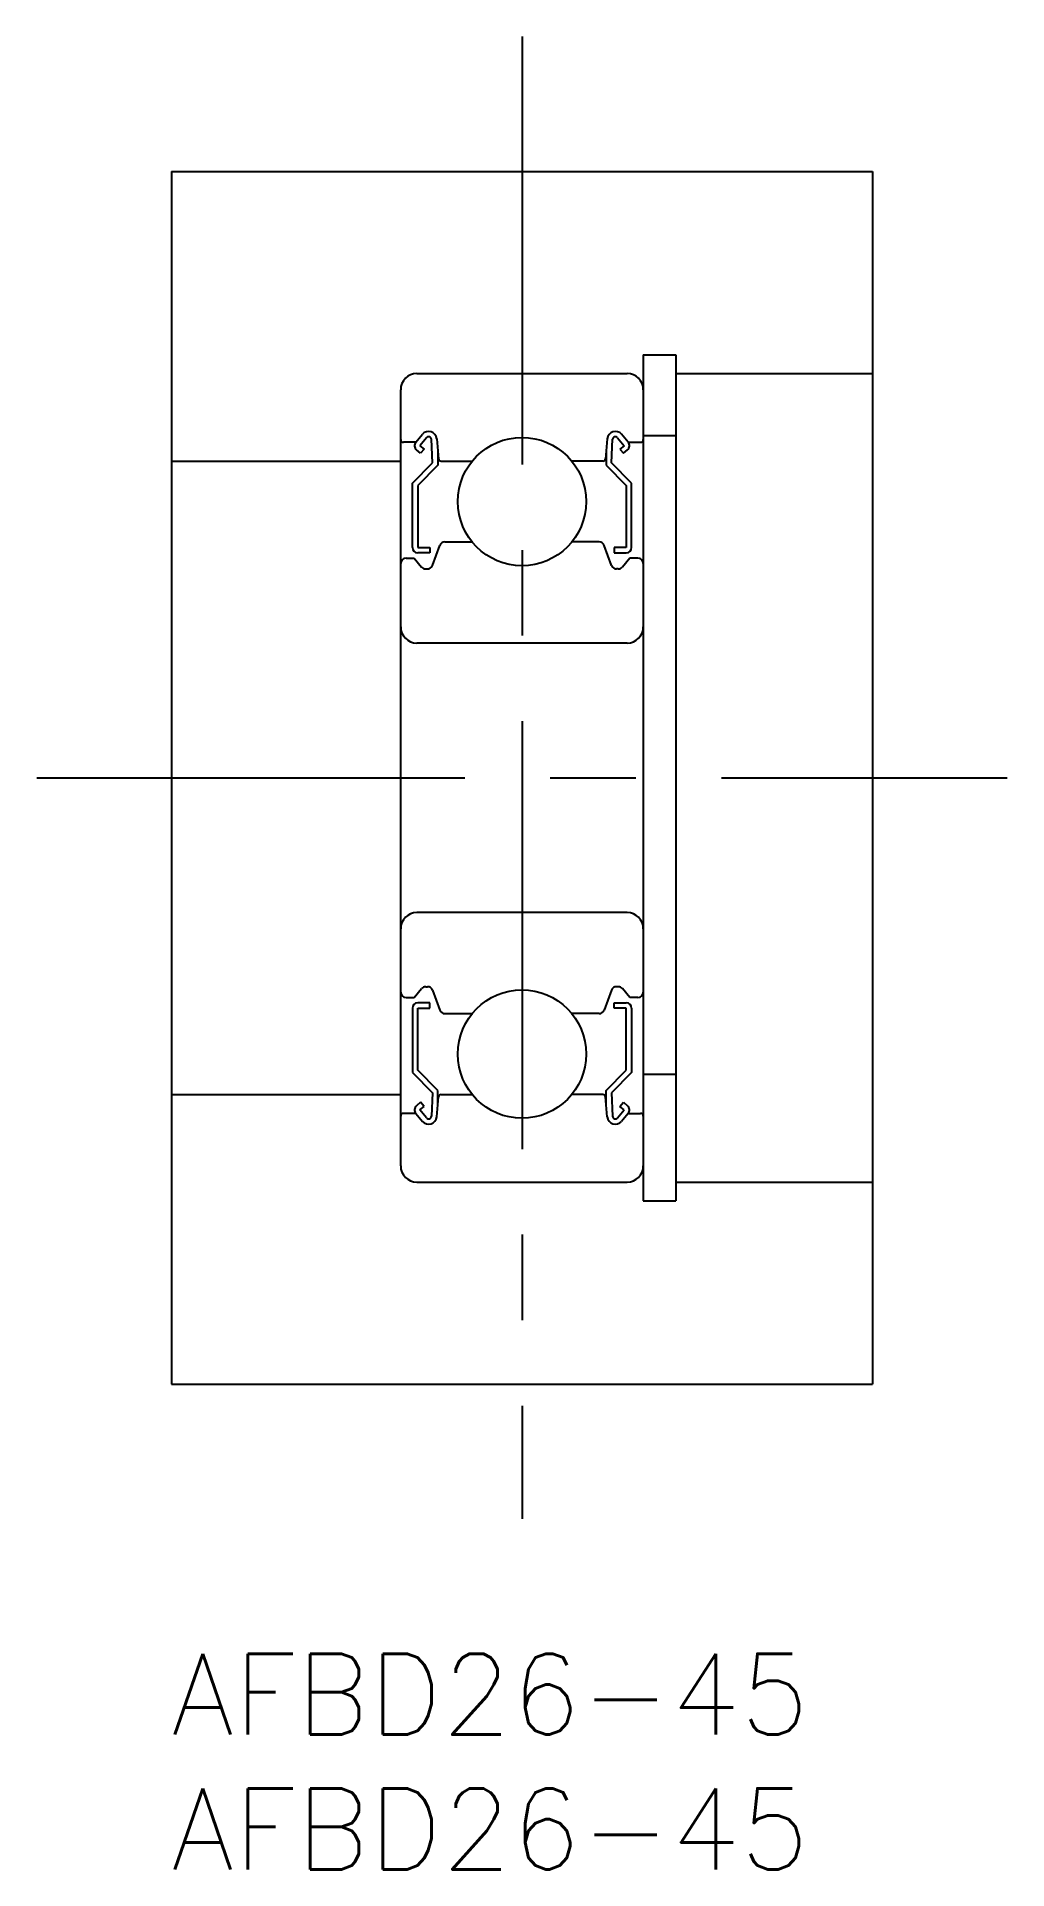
# Model space of a CAD drawing. Extents: x -5 to 31, y -8 to 60.
import ezdxf

# ---------------------------------------------------------------- set-up
doc = ezdxf.new("R2010")
doc.units = 0
doc.header["$LTSCALE"] = 0.5
doc.linetypes.add('CENTER', pattern=[50.8, 31.75, -6.35, 6.35, -6.35])
for name, color, linetype in [('MSM_CENTER', 1, 'CENTER'), ('MSM_CONTINUOUS', 7, 'CONTINUOUS'), ('MSM_PART_NUMBER', 7, 'CONTINUOUS')]:
    doc.layers.add(name, color=color, linetype=linetype)
doc.styles.get("Standard").update_dxf_attribs({"font": 'txt.shx', "height": 3, "bigfont": 'bigfont.shx'})

msp = doc.modelspace()

# ---------------------------------------------------------------- linework, layer by layer
at = {"layer": 'MSM_CENTER', "linetype": 'CENTER'}
for p, q in [((13, 60), (13, 5)), ((-5, 32.5), (31, 32.5))]:
    msp.add_line(p, q, dxfattribs=at)
at = {"layer": 'MSM_CONTINUOUS', "linetype": 'CONTINUOUS'}
for p, q in [((0, 55), (26, 55)), ((0, 55), (0, 10)), ((26, 55), (26, 10)), ((17.5, 48.2), (18.7, 48.2)), ((17.5, 48.2), (17.5, 16.8)), ((18.7, 48.2), (18.7, 16.8)), ((9.1, 47.5), (16.9, 47.5)), ((18.7, 47.5), (26, 47.5)), ((8.5, 18.1), (8.5, 46.9)), ((9.06, 44.95), (8.6, 44.95)), ((9.06, 44.95), (9.31, 45.247)), ((9.463, 45.119), (9.213, 44.821)), ((9.683, 44.183), (9.64, 45.06)), ((9.838, 45.081), (9.903, 44.341)), ((16.162, 45.081), (16.097, 44.341)), ((16.317, 44.183), (16.36, 45.06)), ((16.537, 45.119), (16.787, 44.821)), ((16.94, 44.95), (16.69, 45.247)), ((16.94, 44.95), (17.4, 44.95)), ((17.5, 45.2), (18.7, 45.2)), ((0, 44.25), (8.5, 44.25)), ((9.238, 44.54), (9.085, 44.668)), ((9.213, 44.821), (9.366, 44.693)), ((9.366, 44.693), (9.238, 44.54)), ((9.883, 44.57), (9.883, 44.1)), ((10.003, 44.25), (11.151, 44.25)), ((15.997, 44.25), (14.849, 44.25)), ((16.117, 44.57), (16.117, 44.1)), ((16.787, 44.821), (16.634, 44.693)), ((16.634, 44.693), (16.762, 44.54)), ((16.762, 44.54), (16.915, 44.668)), ((8.933, 43.433), (9.683, 44.183)), ((9.883, 44.1), (9.133, 43.35)), ((16.117, 44.1), (16.867, 43.35)), ((17.067, 43.433), (16.317, 44.183)), ((8.933, 41.05), (8.933, 43.433)), ((9.133, 43.35), (9.133, 41.05)), ((16.867, 43.35), (16.867, 41.05)), ((17.067, 41.05), (17.067, 43.433)), ((9.133, 41.05), (9.583, 41.05)), ((9.583, 40.85), (9.133, 40.85)), ((9.583, 41.05), (9.583, 40.85)), ((9.682, 40.382), (9.95, 41.118)), ((10.138, 41.25), (11.151, 41.25)), ((15.862, 41.25), (14.849, 41.25)), ((16.318, 40.382), (16.05, 41.118)), ((16.867, 41.05), (16.417, 41.05)), ((16.417, 41.05), (16.417, 40.85)), ((16.417, 40.85), (16.867, 40.85)), ((8.7, 40.65), (9, 40.65)), ((9, 40.65), (9.276, 40.321)), ((9.429, 40.25), (9.494, 40.25)), ((16.571, 40.25), (16.506, 40.25)), ((17, 40.65), (16.724, 40.321)), ((17.3, 40.65), (17, 40.65)), ((16.9, 37.5), (9.1, 37.5)), ((16.9, 27.5), (9.1, 27.5)), ((9, 24.35), (9.276, 24.679)), ((9.429, 24.75), (9.494, 24.75)), ((9.682, 24.618), (9.95, 23.882)), ((16.318, 24.618), (16.05, 23.882)), ((16.571, 24.75), (16.506, 24.75)), ((17, 24.35), (16.724, 24.679)), ((8.7, 24.35), (9, 24.35)), ((8.933, 23.95), (8.933, 21.567)), ((9.583, 24.15), (9.133, 24.15)), ((9.133, 21.65), (9.133, 23.95)), ((9.133, 23.95), (9.583, 23.95)), ((9.583, 23.95), (9.583, 24.15)), ((16.417, 23.95), (16.417, 24.15)), ((16.417, 24.15), (16.867, 24.15)), ((16.867, 23.95), (16.417, 23.95)), ((16.867, 21.65), (16.867, 23.95)), ((17.3, 24.35), (17, 24.35)), ((17.067, 23.95), (17.067, 21.567)), ((10.138, 23.75), (11.151, 23.75)), ((15.862, 23.75), (14.849, 23.75)), ((8.933, 21.567), (9.683, 20.817)), ((9.883, 20.9), (9.133, 21.65)), ((16.117, 20.9), (16.867, 21.65)), ((17.067, 21.567), (16.317, 20.817)), ((17.5, 21.5), (18.7, 21.5)), ((0, 20.75), (8.5, 20.75)), ((9.238, 20.46), (9.085, 20.332)), ((9.366, 20.307), (9.238, 20.46)), ((9.683, 20.817), (9.64, 19.94)), ((9.838, 19.919), (9.903, 20.659)), ((9.883, 20.43), (9.883, 20.9)), ((10.003, 20.75), (11.151, 20.75)), ((15.997, 20.75), (14.849, 20.75)), ((16.162, 19.919), (16.097, 20.659)), ((16.117, 20.43), (16.117, 20.9)), ((16.317, 20.817), (16.36, 19.94)), ((16.634, 20.307), (16.762, 20.46)), ((16.762, 20.46), (16.915, 20.332)), ((9.06, 20.05), (8.6, 20.05)), ((9.06, 20.05), (9.31, 19.753)), ((9.213, 20.179), (9.366, 20.307)), ((9.463, 19.881), (9.213, 20.179)), ((16.537, 19.881), (16.787, 20.179)), ((16.787, 20.179), (16.634, 20.307)), ((16.94, 20.05), (16.69, 19.753)), ((16.94, 20.05), (17.4, 20.05)), ((9.1, 17.5), (16.9, 17.5)), ((18.7, 17.5), (26, 17.5)), ((17.5, 16.8), (18.7, 16.8)), ((0, 10), (26, 10))]:
    msp.add_line(p, q, dxfattribs=at)
for centre in [(13, 42.75), (13, 22.25)]:
    msp.add_circle(centre, 2.381, dxfattribs=at)
for centre, radius, start, end in [((9.1, 46.9), 0.6, 90, 180), ((16.9, 46.9), 0.6, 0, 90), ((8.6, 45.05), 0.1, 180, 270), ((9.213, 44.821), 0.2, 140.00293, 230.08703), ((9.539, 45.055), 0.3, 4.99676, 140.00293), ((9.54, 45.055), 0.1, 2.81982, 140.00215), ((16.461, 45.055), 0.3, 39.99707, 175.00324), ((16.46, 45.055), 0.1, 39.99785, 177.18018), ((16.787, 44.821), 0.2, 309.91297, 39.99707), ((17.4, 45.05), 0.1, 270, 0), ((10.003, 44.35), 0.1, 184.99676, 269.9995), ((15.997, 44.35), 0.1, 270.0005, 355.00324), ((9.133, 41.05), 0.2, 180, 270), ((10.138, 41.05), 0.2, 90, 159.99139), ((15.862, 41.05), 0.2, 20.00861, 90), ((16.867, 41.05), 0.2, 270, 0), ((8.7, 40.45), 0.2, 90, 180), ((9.429, 40.45), 0.2, 219.99503, 270), ((9.494, 40.45), 0.2, 270, 339.99139), ((16.506, 40.45), 0.2, 200.00861, 270), ((16.571, 40.45), 0.2, 270, 320.00497), ((17.3, 40.45), 0.2, 0, 90), ((9.1, 38.1), 0.6, 180, 270), ((16.9, 38.1), 0.6, 270, 0), ((9.1, 26.9), 0.6, 90, 180), ((16.9, 26.9), 0.6, 0, 90), ((8.7, 24.55), 0.2, 180, 270), ((9.429, 24.55), 0.2, 90, 140.00497), ((9.494, 24.55), 0.2, 20.00861, 90), ((16.506, 24.55), 0.2, 90, 159.99139), ((16.571, 24.55), 0.2, 39.99503, 90), ((17.3, 24.55), 0.2, 270, 0), ((9.133, 23.95), 0.2, 90, 180), ((10.138, 23.95), 0.2, 200.00861, 270), ((15.862, 23.95), 0.2, 270, 339.99139), ((16.867, 23.95), 0.2, 0, 90), ((10.003, 20.65), 0.1, 90.0005, 175.00324), ((15.997, 20.65), 0.1, 4.99676, 89.9995), ((8.6, 19.95), 0.1, 90, 180), ((9.213, 20.179), 0.2, 129.91297, 219.99707), ((9.539, 19.945), 0.3, 219.99707, 355.00324), ((9.54, 19.945), 0.1, 219.99785, 357.18018), ((16.461, 19.945), 0.3, 184.99676, 320.00293), ((16.46, 19.945), 0.1, 182.81982, 320.00215), ((16.787, 20.179), 0.2, 320.00293, 50.08703), ((17.4, 19.95), 0.1, 0, 90), ((9.1, 18.1), 0.6, 180, 270), ((16.9, 18.1), 0.6, 270, 0)]:
    msp.add_arc(centre, radius, start, end, dxfattribs=at)

# ---------------------------------------------------------------- texts
at = {"layer": 'MSM_PART_NUMBER'}
for p in [(0, -3), (0, -8)]:
    msp.add_text('AFBD26-45', height=3, dxfattribs=at).set_placement(p)

doc.saveas('drawing.dxf')
